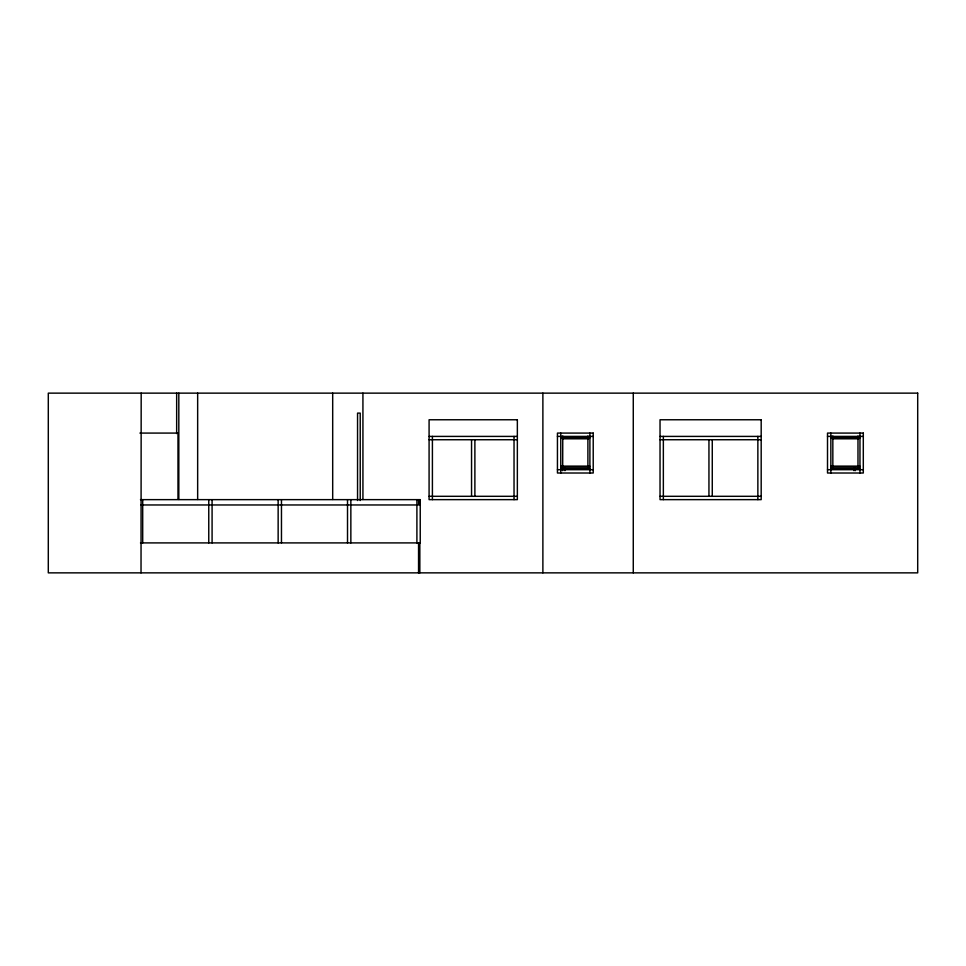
<?xml version="1.0" encoding="UTF-8"?>
<svg xmlns="http://www.w3.org/2000/svg" width="966" height="966" viewBox="0 0 966 966"><rect width="100%" height="100%" fill="white"/><g stroke="black" fill="none" stroke-linecap="round" stroke-linejoin="round"><path stroke-width="1.45" d="M139.925 433.082L177.986 433.082L177.986 499.217M429.085 436.403L517.353 436.403M557.442 436.403L593.221 436.403M660.032 436.403L761.184 436.403M827.512 436.403L863.302 436.403M560.763 437.924L589.9 437.924M830.845 437.924L859.969 437.924M562.767 438.335L587.896 438.335M832.837 438.335L857.977 438.335M562.224 438.745L588.439 438.745M832.306 438.745L858.52 438.745M429.085 439.735L517.353 439.735M660.032 439.735L761.184 439.735M560.763 466.216L589.9 466.216M830.845 466.216L859.969 466.216M562.767 466.626L587.896 466.626M832.837 466.626L857.977 466.626M560.763 468.136L589.9 468.136M830.845 468.136L859.969 468.136M560.763 468.969L589.9 468.969M830.845 468.969L859.969 468.969M557.442 469.693L593.221 469.693M827.512 469.693L863.302 469.693M429.085 496.307L517.353 496.307M660.032 496.307L761.184 496.307M140.481 499.639L420.234 499.639L420.234 542.904L140.481 542.904M141.024 504.964L418.556 504.964L418.556 499.639M859.969 433.082L859.969 473.014M857.977 435.992L857.977 468.969M855.296 467.653L855.296 470.659M853.956 467.653L853.956 470.659M832.837 435.992L832.837 468.969M830.845 433.082L830.845 473.014M757.863 436.403L757.863 499.639M712.268 439.735L712.268 496.307M708.947 439.735L708.947 496.307M663.352 436.403L663.352 499.639M633.273 393.138L633.273 572.862M589.9 433.082L589.9 473.014M587.896 435.992L587.896 468.969M564.977 467.653L564.977 470.659M562.767 435.992L562.683 470.659M560.763 433.082L560.763 473.014M542.88 393.138L542.88 572.862M514.033 436.403L514.033 499.639M474.886 439.735L474.886 496.307M471.553 439.735L471.553 496.307M432.406 436.403L432.406 499.639M419.896 499.639L419.896 504.964M419.836 542.904L419.836 572.862M418.556 542.904L418.556 572.862M416.901 499.639L416.901 542.904M362.926 393.138L362.926 499.47M360.221 500.521L360.221 413.11L357.553 413.11L357.553 500.521M350.851 499.639L350.851 542.904M347.519 499.639L347.519 542.904M332.69 393.138L332.69 499.47M281.468 499.639L281.468 542.904M278.148 499.639L278.148 542.904M212.085 499.639L212.085 542.904M208.765 499.639L208.765 542.904M197.656 393.138L197.656 499.47M178.819 393.138L178.819 499.47M176.657 393.138L176.657 433.577M142.702 499.639L142.702 542.904M141.181 393.138L141.024 572.862M917.7 393.138L48.3 393.138L48.3 572.862L917.7 572.862L917.7 393.138M517.353 419.763L429.085 419.763L429.085 499.639L517.353 499.639L517.353 419.763M761.184 419.763L660.032 419.763L660.032 499.639L761.184 499.639L761.184 419.763M593.221 433.082L557.442 433.082L557.442 473.014L593.221 473.014L593.221 433.082M863.302 433.082L827.512 433.082L827.512 473.014L863.302 473.014L863.302 433.082"/></g></svg>
